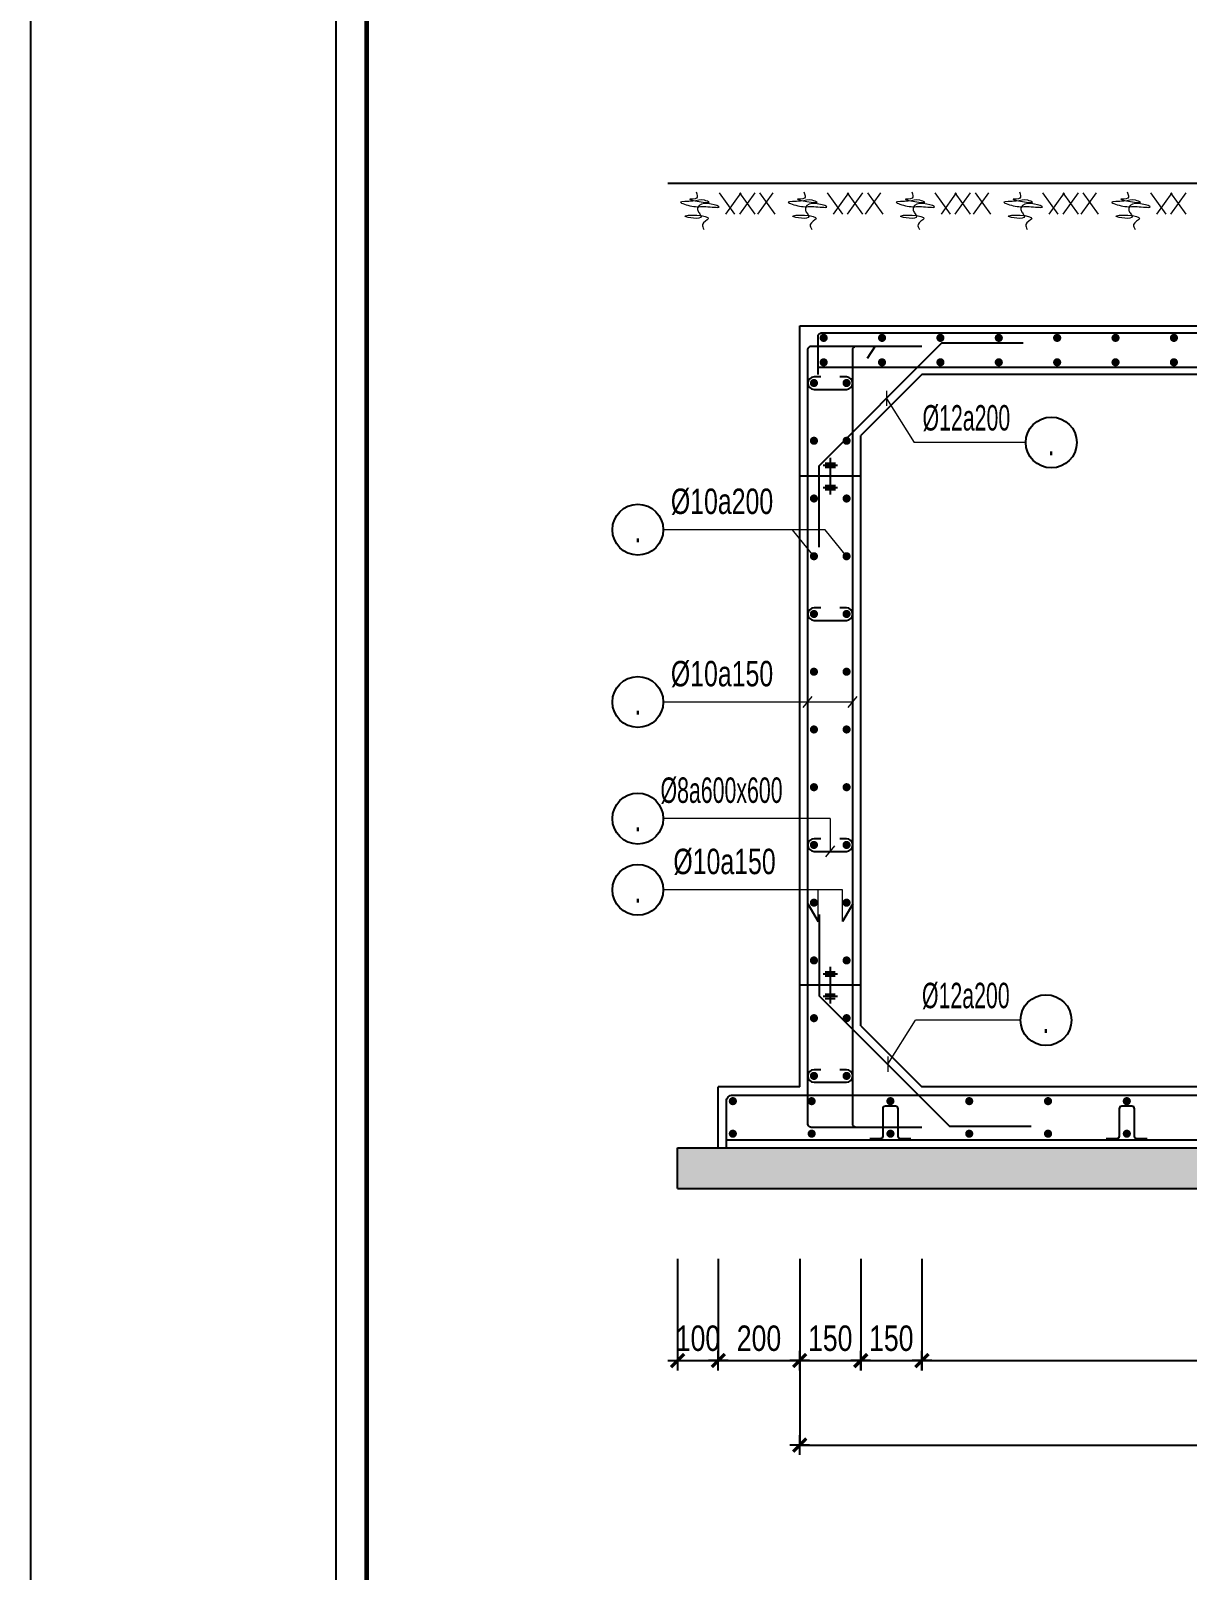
# Model space of a CAD drawing. Extents: x 1229855 to 1302267, y 1135177 to 1201195.
# Drawn here: x 1260217 to 1265901, y 1149750 to 1157314 of the extents above; entities that cross this region are included whole.
import ezdxf
from ezdxf.enums import TextEntityAlignment as Align

# ---------------------------------------------------------------- set-up
doc = ezdxf.new("R2010")
doc.units = 0
doc.header["$LTSCALE"] = 25
doc.header["$MEASUREMENT"] = 0
doc.header["$PDMODE"] = 98
doc.layers.get('0').update_dxf_attribs({"linetype": 'CONTINUOUS'})
doc.layers.get('DEFPOINTS').update_dxf_attribs({"linetype": 'CONTINUOUS'})
for name, color, linetype in [('02.CDC.DIM', 1, 'CONTINUOUS'), ('CDC-KHUNGTEN', 7, 'CONTINUOUS'), ('CDC.02.DIM', 1, 'CONTINUOUS'), ('CDC.03.BORDER', 3, 'CONTINUOUS'), ('CDC.05.STEEL', 4, 'CONTINUOUS'), ('CDC.06.TEXT', 2, 'CONTINUOUS'), ('CDC.10.HATCH', 251, 'CONTINUOUS'), ('CDC.11.NOTE', 8, 'CONTINUOUS'), ('CDC.14.STEELNUM', 3, 'CONTINUOUS')]:
    doc.layers.add(name, color=color, linetype=linetype)
doc.layers.add('KCS_CHI', color=1, linetype='CONTINUOUS', lineweight=15)
doc.styles.add('1', font='arial.ttf', dxfattribs={"width": 0.75})
doc.styles.add('KCS_SMTEXT', font='arial.ttf', dxfattribs={"width": 0.7})
doc.linetypes.add('ZIGZAG', pattern='A,0.0001,-0.2,[131,ltypeshp.shx,S=0.2,R=0,X=-0.2,Y=0],-0.4,[131,ltypeshp.shx,S=0.2,R=180,X=0.2,Y=0],-0.2', length=0.8001)
doc.dimstyles.new('DX2', dxfattribs={"dimscale": 0.5, "dimtxt": 250, "dimasz": 0.8, "dimexe": 0, "dimexo": 0, "dimgap": 90, "dimtad": 1, "dimdec": 0, "dimzin": 13, "dimdsep": 46, "dimtxsty": '1', "dimblk1": 'CHEO', "dimblk2": 'CHEO', "dimsah": 1, "dimcen": 0, "dimclrd": 256, "dimclre": 256, "dimclrt": 2, "dimadec": 0, "dimazin": 0, "dimtfac": 1, "dimtdec": 0, "dimtix": 1, "dimtmove": 2, "dimatfit": 3, "dimldrblk": 'CHEO', "dimfxl": 1, "dimtolj": 1, "dimtzin": 13, "dimarcsym": 0})

# ---------------------------------------------------------------- blocks, each defined once
blk = doc.blocks.new('CHEO')
at = {"layer": '02.CDC.DIM'}
for points in [[(-121, 0), (121, 0)], [(0, 121), (0, -121)]]:
    blk.add_lwpolyline(points, dxfattribs=at)
at = {"layer": '02.CDC.DIM', "color": 2, "const_width": 40}
blk.add_lwpolyline([(80, 80), (-80, -81)], dxfattribs=at)
blk = doc.blocks.new('*D21')
at = {"layer": 'CDC.02.DIM', "lineweight": -2, "ltscale": 3, "transparency": 16777216}
for p, q in [((1263996.4, 1151280.3), (1263996.4, 1150364.9)), ((1273797.3, 1151280.3), (1273797.3, 1150364.9)), ((1263996.8, 1150364.9), (1273796.9, 1150364.9))]:
    blk.add_line(p, q, dxfattribs=at)
at = {"layer": 'DEFPOINTS', "color": 0, "ltscale": 3, "transparency": 16777216}
for p in [(1263996.4, 1151280.3), (1273797.3, 1151280.3), (1273797.3, 1150364.9)]:
    blk.add_point(p, dxfattribs=at)
at = {"layer": 'CDC.02.DIM', "lineweight": -2, "ltscale": 3, "transparency": 16777216, "xscale": 0.4, "yscale": 0.4, "zscale": 0.4, "rotation": 180}
blk.add_blockref('CHEO', (1263996.4, 1150364.9), dxfattribs=at)
at = {"layer": 'CDC.02.DIM', "lineweight": -2, "ltscale": 3, "transparency": 16777216, "xscale": 0.4, "yscale": 0.4, "zscale": 0.4}
blk.add_blockref('CHEO', (1273797.3, 1150364.9), dxfattribs=at)
at = {"layer": 'CDC.02.DIM', "color": 2, "ltscale": 3, "transparency": 16777216, "insert": (1268896.9, 1150473.7), "char_height": 125, "attachment_point": 5, "style": '1'}
blk.add_mtext('\\A1;4900', dxfattribs=at)
blk = doc.blocks.new('*D25')
at = {"layer": 'CDC.02.DIM', "lineweight": -2, "ltscale": 3, "transparency": 16777216}
for p, q in [((1263996.4, 1151280.3), (1263996.4, 1150780.3)), ((1264296.9, 1151280.3), (1264296.9, 1150780.3)), ((1263996.8, 1150780.3), (1264296.5, 1150780.3))]:
    blk.add_line(p, q, dxfattribs=at)
at = {"layer": 'DEFPOINTS', "color": 0, "ltscale": 3, "transparency": 16777216}
for p in [(1263996.4, 1151280.3), (1264296.9, 1151280.3), (1264296.9, 1150780.3)]:
    blk.add_point(p, dxfattribs=at)
at = {"layer": 'CDC.02.DIM', "lineweight": -2, "ltscale": 3, "transparency": 16777216, "xscale": 0.4, "yscale": 0.4, "zscale": 0.4, "rotation": 180}
blk.add_blockref('CHEO', (1263996.4, 1150780.3), dxfattribs=at)
at = {"layer": 'CDC.02.DIM', "lineweight": -2, "ltscale": 3, "transparency": 16777216, "xscale": 0.4, "yscale": 0.4, "zscale": 0.4}
blk.add_blockref('CHEO', (1264296.9, 1150780.3), dxfattribs=at)
at = {"layer": 'CDC.02.DIM', "color": 2, "ltscale": 3, "transparency": 16777216, "insert": (1264146.6, 1150889.1), "char_height": 125, "attachment_point": 5, "style": '1'}
blk.add_mtext('\\A1;150', dxfattribs=at)
blk = doc.blocks.new('*D33')
at = {"layer": 'CDC.02.DIM', "lineweight": -2, "ltscale": 3, "transparency": 16777216}
for p, q in [((1264596.9, 1151280.3), (1264596.9, 1150780.3)), ((1268396.9, 1151280.3), (1268396.9, 1150780.3)), ((1264597.3, 1150780.3), (1268396.5, 1150780.3))]:
    blk.add_line(p, q, dxfattribs=at)
at = {"layer": 'DEFPOINTS', "color": 0, "ltscale": 3, "transparency": 16777216}
for p in [(1264596.9, 1151280.3), (1268396.9, 1151280.3), (1268396.9, 1150780.3)]:
    blk.add_point(p, dxfattribs=at)
at = {"layer": 'CDC.02.DIM', "lineweight": -2, "ltscale": 3, "transparency": 16777216, "xscale": 0.4, "yscale": 0.4, "zscale": 0.4, "rotation": 180}
blk.add_blockref('CHEO', (1264596.9, 1150780.3), dxfattribs=at)
at = {"layer": 'CDC.02.DIM', "lineweight": -2, "ltscale": 3, "transparency": 16777216, "xscale": 0.4, "yscale": 0.4, "zscale": 0.4}
blk.add_blockref('CHEO', (1268396.9, 1150780.3), dxfattribs=at)
at = {"layer": 'CDC.02.DIM', "color": 2, "ltscale": 3, "transparency": 16777216, "insert": (1266496.9, 1150889.1), "char_height": 125, "attachment_point": 5, "style": '1'}
blk.add_mtext('\\A1;1900', dxfattribs=at)
blk = doc.blocks.new('*D39')
at = {"layer": 'CDC.02.DIM', "lineweight": -2, "ltscale": 3, "transparency": 16777216}
for p, q in [((1263596.4, 1151280.3), (1263596.4, 1150780.3)), ((1263996.4, 1151280.3), (1263996.4, 1150780.3)), ((1263596.8, 1150780.3), (1263996, 1150780.3))]:
    blk.add_line(p, q, dxfattribs=at)
at = {"layer": 'DEFPOINTS', "color": 0, "ltscale": 3, "transparency": 16777216}
for p in [(1263596.4, 1151280.3), (1263996.4, 1151280.3), (1263996.4, 1150780.3)]:
    blk.add_point(p, dxfattribs=at)
at = {"layer": 'CDC.02.DIM', "lineweight": -2, "ltscale": 3, "transparency": 16777216, "xscale": 0.4, "yscale": 0.4, "zscale": 0.4, "rotation": 180}
blk.add_blockref('CHEO', (1263596.4, 1150780.3), dxfattribs=at)
at = {"layer": 'CDC.02.DIM', "lineweight": -2, "ltscale": 3, "transparency": 16777216, "xscale": 0.4, "yscale": 0.4, "zscale": 0.4}
blk.add_blockref('CHEO', (1263996.4, 1150780.3), dxfattribs=at)
at = {"layer": 'CDC.02.DIM', "color": 2, "ltscale": 3, "transparency": 16777216, "insert": (1263796.4, 1150889.1), "char_height": 125, "attachment_point": 5, "style": '1'}
blk.add_mtext('\\A1;200', dxfattribs=at)
blk = doc.blocks.new('*D40')
at = {"layer": 'CDC.02.DIM', "lineweight": -2, "ltscale": 3, "transparency": 16777216}
for p, q in [((1263396.4, 1151280.3), (1263396.4, 1150780.3)), ((1263596.4, 1151280.3), (1263596.4, 1150780.3)), ((1263396, 1150780.3), (1263395.6, 1150780.3)), ((1263396.4, 1150780.3), (1263596.4, 1150780.3)), ((1263596.8, 1150780.3), (1263597.2, 1150780.3))]:
    blk.add_line(p, q, dxfattribs=at)
at = {"layer": 'DEFPOINTS', "color": 0, "ltscale": 3, "transparency": 16777216}
for p in [(1263396.4, 1151280.3), (1263596.4, 1151280.3), (1263596.4, 1150780.3)]:
    blk.add_point(p, dxfattribs=at)
at = {"layer": 'CDC.02.DIM', "lineweight": -2, "ltscale": 3, "transparency": 16777216, "xscale": 0.4, "yscale": 0.4, "zscale": 0.4}
blk.add_blockref('CHEO', (1263396.4, 1150780.3), dxfattribs=at)
at = {"layer": 'CDC.02.DIM', "lineweight": -2, "ltscale": 3, "transparency": 16777216, "xscale": 0.4, "yscale": 0.4, "zscale": 0.4, "rotation": 180}
blk.add_blockref('CHEO', (1263596.4, 1150780.3), dxfattribs=at)
at = {"layer": 'CDC.02.DIM', "color": 2, "ltscale": 3, "transparency": 16777216, "insert": (1263496.4, 1150889.1), "char_height": 125, "attachment_point": 5, "style": '1'}
blk.add_mtext('\\A1;100', dxfattribs=at)
blk = doc.blocks.new('KHUNG A1')
at = {"layer": 'CDC-KHUNGTEN', "color": 8}
blk.add_lwpolyline([(10368.18, 709.17), (10447.22, 709.17), (10447.22, 1281.17), (9647.22, 1281.17), (9647.22, 709.17), (10368.18, 709.17)], dxfattribs=at)
at = {"layer": 'CDC-KHUNGTEN', "color": 255, "lineweight": 60}
blk.add_lwpolyline([(10366.22, 712.17), (10366.22, 1278.17), (9650.22, 1278.17), (9650.22, 712.17), (10366.22, 712.17)], close=True, dxfattribs=at)
at = {"layer": 'DEFPOINTS', "color": 1, "ltscale": 0.2}
blk.add_lwpolyline([(9617.22, 698.17), (9617.22, 1292.17), (10458.22, 1292.17), (10458.22, 698.17), (9617.22, 698.17)], close=True, dxfattribs=at)
blk = doc.blocks.new('bang')
at = {"layer": 'CDC.11.NOTE', "ltscale": 3}
for points in [[(0, 90), (0, -90)], [(-35, 55), (35, 55)], [(-25, 65), (25, 65)], [(-25, 45), (25, 45)], [(-35, -55), (35, -55)], [(-25, -45), (25, -45)], [(-25, -65), (25, -65)]]:
    blk.add_lwpolyline(points, dxfattribs=at)
blk = doc.blocks.new('*D430')
at = {"layer": 'CDC.02.DIM', "lineweight": -2, "ltscale": 3, "transparency": 16777216}
for p, q in [((1264296.4, 1151280.3), (1264296.4, 1150780.3)), ((1264596.9, 1151280.3), (1264596.9, 1150780.3)), ((1264296.8, 1150780.3), (1264596.5, 1150780.3))]:
    blk.add_line(p, q, dxfattribs=at)
at = {"layer": 'DEFPOINTS', "color": 0, "ltscale": 3, "transparency": 16777216}
for p in [(1264296.4, 1151280.3), (1264596.9, 1151280.3), (1264596.9, 1150780.3)]:
    blk.add_point(p, dxfattribs=at)
at = {"layer": 'CDC.02.DIM', "lineweight": -2, "ltscale": 3, "transparency": 16777216, "xscale": 0.4, "yscale": 0.4, "zscale": 0.4, "rotation": 180}
blk.add_blockref('CHEO', (1264296.4, 1150780.3), dxfattribs=at)
at = {"layer": 'CDC.02.DIM', "lineweight": -2, "ltscale": 3, "transparency": 16777216, "xscale": 0.4, "yscale": 0.4, "zscale": 0.4}
blk.add_blockref('CHEO', (1264596.9, 1150780.3), dxfattribs=at)
at = {"layer": 'CDC.02.DIM', "color": 2, "ltscale": 3, "transparency": 16777216, "insert": (1264446.6, 1150889.1), "char_height": 125, "attachment_point": 5, "style": '1'}
blk.add_mtext('\\A1;150', dxfattribs=at)

msp = doc.modelspace()

# ---------------------------------------------------------------- hatches: boundary and pattern name
at = {"layer": 'CDC.10.HATCH', "ltscale": 2}
h = msp.add_hatch(dxfattribs=at)
h.set_pattern_fill('AR-CONC', color=256, scale=30, style=0)
h.set_pattern_definition([(50, (1059468.16, 1240448.63), (215.17805, -18.82564), [22.5, -247.5]), (355, (1059468.16, 1240448.63), (-41.6254, 225.65764), [18, -198]), (100.45144, (1059486.09, 1240447.06), (173.55265, 206.832), [19.12206, -210.34263]), (46.1842, (1059468.16, 1240508.63), (320.1724, -49.65578), [33.75, -371.25]), (96.63564, (1059494.84, 1240504.5), (280.3986, 292.2356), [28.6831, -315.51413]), (351.18416, (1059468.16, 1240508.63), (280.3986, 292.2356), [27, -297]), (21, (1059498.16, 1240493.63), (179.07212, -120.78567), [22.5, -247.5]), (326, (1059498.16, 1240493.63), (72.9946, 217.54501), [18, -198]), (71.45144, (1059513.08, 1240483.56), (252.06671, 96.75935), [19.12206, -210.34263]), (37.5, (1059468.16, 1240448.626), (3.647957, 99.868156), [0, -195.6, 0, -201, 0, -198.75]), (7.5, (1059468.16, 1240448.63), (78.92086, 118.323514), [0, -114.6, 0, -191.1, 0, -75.75]), (327.5, (1059401.26, 1240448.626), (160.14673, -6.766462), [0, -75, 0, -234, 0, -310.5]), (317.5, (1059371.26, 1240448.63), (174.95585, 30.031495), [0, -97.5, 0, -155.4, 0, -220.5])])
h.paths.add_polyline_path([(1274397.28, 1151824.73), (1274397.28, 1151624.73), (1263396.44, 1151624.73), (1263396.44, 1151824.73)])

# ---------------------------------------------------------------- linework, layer by layer
at = {"layer": 'CDC.03.BORDER'}
for p, q in [((1263347.76, 1156564.73), (1274322.32, 1156564.73)), ((1263996.44, 1152124.73), (1263996.44, 1155864.73)), ((1263996.44, 1155864.73), (1273797.28, 1155864.73)), ((1264596.86, 1155624.73), (1264296.86, 1155324.73)), ((1268696.86, 1155624.73), (1264596.86, 1155624.73)), ((1264296.86, 1152424.73), (1264296.86, 1155324.73)), ((1264296.86, 1152424.73), (1264596.86, 1152124.73)), ((1263996.44, 1152124.73), (1263596.44, 1152124.73)), ((1263596.44, 1151824.73), (1263596.44, 1152124.73)), ((1268396.86, 1152124.73), (1264596.86, 1152124.73)), ((1263396.44, 1151824.73), (1274397.28, 1151824.73)), ((1263396.44, 1151624.73), (1263396.44, 1151824.73)), ((1263396.44, 1151624.73), (1274397.28, 1151624.73))]:
    msp.add_line(p, q, dxfattribs=at)
at = {"layer": 'CDC.03.BORDER', "linetype": 'ZIGZAG', "ltscale": 2}
for p, q in [((1264296.86, 1155124.73), (1263996.86, 1155124.73)), ((1264296.44, 1152624.73), (1263996.44, 1152624.73))]:
    msp.add_line(p, q, dxfattribs=at)
at = {"layer": 'CDC.05.STEEL'}
for p, q in [((1264367.3, 1155764.73), (1264328.22, 1155702.83)), ((1273707.28, 1155659.73), (1264086.44, 1155659.73)), ((1263636.44, 1151864.73), (1274157.28, 1151864.73))]:
    msp.add_line(p, q, dxfattribs=at)
at = {"layer": 'CDC.05.STEEL', "linetype": 'Continuous'}
for p, q in [((1264036.44, 1153024.73), (1264086.58, 1152936.59)), ((1264256.86, 1153024.73), (1264206.72, 1152936.59))]:
    msp.add_line(p, q, dxfattribs=at)
at = {"layer": 'CDC.05.STEEL'}
for points in [[(1264396.86, 1151924.73), (1264056.44, 1151924.73, -0.4142136), (1264036.44, 1151944.73), (1264036.44, 1155744.73, -0.4142136), (1264056.44, 1155764.73), (1264596.86, 1155764.73)], [(1264086.44, 1155624.73), (1264086.44, 1155809.73, -0.4142136), (1264106.44, 1155829.73), (1273687.28, 1155829.73, -0.4142136), (1273707.28, 1155809.73), (1273707.28, 1155624.73)], [(1264596.86, 1151924.73), (1264276.86, 1151924.73, -0.4142136), (1264256.86, 1151944.73), (1264256.86, 1155744.73, -0.4142136), (1264276.86, 1155764.73)], [(1264100.13, 1155613.17), (1264067.28, 1155613.17, 1), (1264067.28, 1155551.47), (1264226.01, 1155551.47, 1), (1264226.01, 1155613.17), (1264193.16, 1155613.17)], [(1264100.13, 1154478.42), (1264067.28, 1154478.42, 1), (1264067.28, 1154416.73), (1264226.01, 1154416.73, 1), (1264226.01, 1154478.42), (1264193.16, 1154478.42)], [(1264100.13, 1153343.68), (1264067.28, 1153343.68, 1), (1264067.28, 1153281.99), (1264226.01, 1153281.99, 1), (1264226.01, 1153343.68), (1264193.16, 1153343.68)], [(1264100.13, 1152208.94), (1264067.28, 1152208.94, 1), (1264067.28, 1152147.24), (1264226.01, 1152147.24, 1), (1264226.01, 1152208.94), (1264193.16, 1152208.94)], [(1263636.44, 1151824.73), (1263636.44, 1152054.73, -0.4142136), (1263666.44, 1152084.73), (1274127.28, 1152084.73, -0.4142136), (1274157.28, 1152054.73), (1274157.28, 1151824.73)], [(1264543.1, 1151869.54), (1264492.42, 1151869.54, -0.4142136), (1264479.92, 1151882.04), (1264479.92, 1152017.23, 0.4142136), (1264467.42, 1152029.73), (1264417.42, 1152029.73, 0.4142136), (1264404.92, 1152017.23), (1264404.92, 1151882.04, -0.4142136), (1264392.42, 1151869.54), (1264341.75, 1151869.54)], [(1265704.86, 1151869.54), (1265654.18, 1151869.54, -0.4142136), (1265641.68, 1151882.04), (1265641.68, 1152017.23, 0.4142136), (1265629.18, 1152029.73), (1265579.18, 1152029.73, 0.4142136), (1265566.68, 1152017.23), (1265566.68, 1151882.04, -0.4142136), (1265554.18, 1151869.54), (1265503.51, 1151869.54)]]:
    msp.add_lwpolyline(points, format="xyb", dxfattribs=at)
for points in [[(1264092.44, 1154776.88), (1264092.44, 1155176.88), (1264695.29, 1155779.73), (1265095.29, 1155779.73)], [(1264092.86, 1152972.16), (1264092.86, 1152572.16), (1264733.52, 1151931.5), (1265133.52, 1151931.5)]]:
    msp.add_lwpolyline(points, dxfattribs=at)
at = {"layer": 'CDC.05.STEEL', "const_width": 20}
for points in [[(1264104.24, 1155804.73, 1), (1264124.24, 1155804.73, 1)], [(1264391.16, 1155804.73, 1), (1264411.16, 1155804.73, 1)], [(1264678.09, 1155804.73, 1), (1264698.09, 1155804.73, 1)], [(1264965.01, 1155804.73, 1), (1264985.01, 1155804.73, 1)], [(1265251.93, 1155804.73, 1), (1265271.93, 1155804.73, 1)], [(1265538.85, 1155804.73, 1), (1265558.85, 1155804.73, 1)], [(1265825.77, 1155804.73, 1), (1265845.77, 1155804.73, 1)], [(1264104.24, 1155684.73, 1), (1264124.24, 1155684.73, 1)], [(1264391.16, 1155684.73, 1), (1264411.16, 1155684.73, 1)], [(1264678.09, 1155684.73, 1), (1264698.09, 1155684.73, 1)], [(1264965.01, 1155684.73, 1), (1264985.01, 1155684.73, 1)], [(1265251.93, 1155684.73, 1), (1265271.93, 1155684.73, 1)], [(1265538.85, 1155684.73, 1), (1265558.85, 1155684.73, 1)], [(1265825.77, 1155684.73, 1), (1265845.77, 1155684.73, 1)], [(1264076.44, 1155582.94, -1), (1264056.44, 1155582.94, -1)], [(1264236.86, 1155582.94, -1), (1264216.86, 1155582.94, -1)], [(1264076.44, 1155299.25, -1), (1264056.44, 1155299.25, -1)], [(1264236.86, 1155299.25, -1), (1264216.86, 1155299.25, -1)], [(1264076.44, 1155015.57, -1), (1264056.44, 1155015.57, -1)], [(1264236.86, 1155015.57, -1), (1264216.86, 1155015.57, -1)], [(1264076.44, 1154731.88, -1), (1264056.44, 1154731.88, -1)], [(1264236.86, 1154731.88, -1), (1264216.86, 1154731.88, -1)], [(1264076.44, 1154448.2, -1), (1264056.44, 1154448.2, -1)], [(1264236.86, 1154448.2, -1), (1264216.86, 1154448.2, -1)], [(1264076.44, 1154164.51, -1), (1264056.44, 1154164.51, -1)], [(1264236.86, 1154164.51, -1), (1264216.86, 1154164.51, -1)], [(1264076.44, 1153880.82, -1), (1264056.44, 1153880.82, -1)], [(1264236.86, 1153880.82, -1), (1264216.86, 1153880.82, -1)], [(1264076.44, 1153597.14, -1), (1264056.44, 1153597.14, -1)], [(1264236.86, 1153597.14, -1), (1264216.86, 1153597.14, -1)], [(1264076.44, 1153313.45, -1), (1264056.44, 1153313.45, -1)], [(1264236.86, 1153313.45, -1), (1264216.86, 1153313.45, -1)], [(1264076.44, 1153029.77, -1), (1264056.44, 1153029.77, -1)], [(1264236.86, 1153029.77, -1), (1264216.86, 1153029.77, -1)], [(1264076.44, 1152746.08, -1), (1264056.44, 1152746.08, -1)], [(1264236.86, 1152746.08, -1), (1264216.86, 1152746.08, -1)], [(1264076.44, 1152462.39, -1), (1264056.44, 1152462.39, -1)], [(1264236.86, 1152462.39, -1), (1264216.86, 1152462.39, -1)], [(1264076.44, 1152178.71, -1), (1264056.44, 1152178.71, -1)], [(1264236.86, 1152178.71, -1), (1264216.86, 1152178.71, -1)], [(1263677.92, 1152054.73, -1), (1263657.92, 1152054.73, -1)], [(1264045.17, 1152054.73, 1), (1264065.17, 1152054.73, 1)], [(1264432.42, 1152054.73, 1), (1264452.42, 1152054.73, 1)], [(1264819.68, 1152054.73, 1), (1264839.68, 1152054.73, 1)], [(1265206.93, 1152054.73, 1), (1265226.93, 1152054.73, 1)], [(1265594.18, 1152054.73, 1), (1265614.18, 1152054.73, 1)], [(1263677.76, 1151894.73, -1), (1263657.76, 1151894.73, -1)], [(1264045.32, 1151894.73, 1), (1264065.32, 1151894.73, 1)], [(1264432.58, 1151894.73, 1), (1264452.58, 1151894.73, 1)], [(1264819.83, 1151894.73, 1), (1264839.83, 1151894.73, 1)], [(1265207.08, 1151894.73, 1), (1265227.08, 1151894.73, 1)], [(1265594.34, 1151894.73, 1), (1265614.34, 1151894.73, 1)]]:
    msp.add_lwpolyline(points, format="xyb", close=True, dxfattribs=at)
at = {"layer": 'CDC.14.STEELNUM'}
for centre in [(1265232.84, 1155290.89), (1263200.72, 1154862.38), (1263200.72, 1154015.65), (1263200.72, 1153443.02), (1263200.72, 1153092.84), (1265206.8, 1152452.6)]:
    msp.add_circle(centre, 125, dxfattribs=at)
at = {"layer": 'KCS_CHI'}
for p, q in [((1263601.15, 1156517.71), (1263676.49, 1156411.76)), ((1263706.78, 1156517.71), (1263631.44, 1156411.76)), ((1263775.26, 1156517.71), (1263699.93, 1156411.76)), ((1263699.93, 1156517.71), (1263775.26, 1156411.76)), ((1263864.3, 1156517.71), (1263788.96, 1156411.76)), ((1263799.24, 1156517.71), (1263874.57, 1156411.76)), ((1264130.92, 1156517.71), (1264206.26, 1156411.76)), ((1264236.55, 1156517.71), (1264161.21, 1156411.76)), ((1264305.04, 1156517.71), (1264229.7, 1156411.76)), ((1264229.7, 1156517.71), (1264305.04, 1156411.76)), ((1264394.07, 1156517.71), (1264318.73, 1156411.76)), ((1264329.01, 1156517.71), (1264404.35, 1156411.76)), ((1264660.69, 1156517.71), (1264736.03, 1156411.76)), ((1264766.32, 1156517.71), (1264690.98, 1156411.76)), ((1264834.81, 1156517.71), (1264759.47, 1156411.76)), ((1264759.47, 1156517.71), (1264834.81, 1156411.76)), ((1264923.84, 1156517.71), (1264848.5, 1156411.76)), ((1264858.78, 1156517.71), (1264934.12, 1156411.76)), ((1265190.47, 1156517.71), (1265265.81, 1156411.76)), ((1265296.09, 1156517.71), (1265220.75, 1156411.76)), ((1265364.58, 1156517.71), (1265289.24, 1156411.76)), ((1265289.24, 1156517.71), (1265364.58, 1156411.76)), ((1265453.61, 1156517.71), (1265378.27, 1156411.76)), ((1265388.55, 1156517.71), (1265463.89, 1156411.76)), ((1265720.24, 1156517.71), (1265795.58, 1156411.76)), ((1265825.86, 1156517.71), (1265750.52, 1156411.76)), ((1265894.35, 1156517.71), (1265819.01, 1156411.76)), ((1265819.01, 1156517.71), (1265894.35, 1156411.76)), ((1264423.23, 1155545.19), (1264423.23, 1155470.15)), ((1264423.23, 1155507.67), (1264559.71, 1155290.89)), ((1265107.84, 1155290.89), (1264559.71, 1155290.89)), ((1264120.85, 1154862.38), (1263325.72, 1154862.38)), ((1264066.44, 1154731.88), (1263960.42, 1154862.38)), ((1264226.86, 1154731.88), (1264120.85, 1154862.38)), ((1264256.86, 1154015.65), (1263325.72, 1154015.65)), ((1264013.75, 1153989.17), (1264058.27, 1154042.12)), ((1264234.18, 1153989.17), (1264278.7, 1154042.12)), ((1264146.65, 1153443.02), (1263325.72, 1153443.02)), ((1264146.65, 1153443.02), (1264146.65, 1153281.99)), ((1264124.39, 1153255.51), (1264168.91, 1153308.46)), ((1264206.72, 1153092.84), (1263325.72, 1153092.84)), ((1264086.58, 1152936.59), (1264086.58, 1153092.84)), ((1264206.72, 1152936.59), (1264206.72, 1153092.84)), ((1264429.21, 1152235.82), (1264565.69, 1152452.6)), ((1265081.8, 1152452.6), (1264565.69, 1152452.6)), ((1264429.21, 1152273.34), (1264429.21, 1152198.3))]:
    msp.add_line(p, q, dxfattribs=at)
for points in [[(1263487.44, 1156521.48), (1263489.84, 1156490.38), (1263456.28, 1156485.59), (1263552.16, 1156471.24), (1263528.19, 1156480.81), (1263470.66, 1156476.02), (1263410.73, 1156471.24), (1263465.87, 1156452.1), (1263535.38, 1156449.71), (1263600.11, 1156447.32), (1263501.82, 1156454.49), (1263494.63, 1156435.35), (1263501.82, 1156418.61), (1263511.41, 1156401.86), (1263432.31, 1156401.86), (1263547.37, 1156389.9), (1263518.6, 1156361.19), (1263525.79, 1156337.27)], [(1264017.21, 1156521.48), (1264019.61, 1156490.38), (1263986.05, 1156485.59), (1264081.93, 1156471.24), (1264057.96, 1156480.81), (1264000.43, 1156476.02), (1263940.5, 1156471.24), (1263995.64, 1156452.1), (1264065.15, 1156449.71), (1264129.88, 1156447.32), (1264031.59, 1156454.49), (1264024.4, 1156435.35), (1264031.59, 1156418.61), (1264041.18, 1156401.86), (1263962.08, 1156401.86), (1264077.14, 1156389.9), (1264048.37, 1156361.19), (1264055.57, 1156337.27)], [(1264546.98, 1156521.48), (1264549.38, 1156490.38), (1264515.82, 1156485.59), (1264611.71, 1156471.24), (1264587.74, 1156480.81), (1264530.2, 1156476.02), (1264470.28, 1156471.24), (1264525.41, 1156452.1), (1264594.93, 1156449.71), (1264659.65, 1156447.32), (1264561.37, 1156454.49), (1264554.18, 1156435.35), (1264561.37, 1156418.61), (1264570.96, 1156401.86), (1264491.85, 1156401.86), (1264606.91, 1156389.9), (1264578.15, 1156361.19), (1264585.34, 1156337.27)], [(1265076.76, 1156521.48), (1265079.15, 1156490.38), (1265045.59, 1156485.59), (1265141.48, 1156471.24), (1265117.51, 1156480.81), (1265059.98, 1156476.02), (1265000.05, 1156471.24), (1265055.18, 1156452.1), (1265124.7, 1156449.71), (1265189.42, 1156447.32), (1265091.14, 1156454.49), (1265083.95, 1156435.35), (1265091.14, 1156418.61), (1265100.73, 1156401.86), (1265021.62, 1156401.86), (1265136.68, 1156389.9), (1265107.92, 1156361.19), (1265115.11, 1156337.27)], [(1265606.53, 1156521.48), (1265608.92, 1156490.38), (1265575.36, 1156485.59), (1265671.25, 1156471.24), (1265647.28, 1156480.81), (1265589.75, 1156476.02), (1265529.82, 1156471.24), (1265584.95, 1156452.1), (1265654.47, 1156449.71), (1265719.19, 1156447.32), (1265620.91, 1156454.49), (1265613.72, 1156435.35), (1265620.91, 1156418.61), (1265630.5, 1156401.86), (1265551.39, 1156401.86), (1265666.45, 1156389.9), (1265637.69, 1156361.19), (1265644.88, 1156337.27)]]:
    msp.add_spline(points, degree=3, dxfattribs=at)

# ---------------------------------------------------------------- block references
at = {"xscale": 50.00000000000019, "yscale": 50.00000000000019, "zscale": 50.00000000000019}
msp.add_blockref('KHUNG A1', (779355.89, 1100268.17), dxfattribs=at)
at = {"layer": 'KCS_CHI'}
for p in [(1264146.86, 1155124.73), (1264146.44, 1152624.73)]:
    msp.add_blockref('bang', p, dxfattribs=at)

# ---------------------------------------------------------------- texts
at = {"layer": 'CDC.06.TEXT', "style": 'KCS_SMTEXT'}
for s, width, p in [('%%C12a200', 0.6, (1264600.09, 1155349.61)), ('%%C10a200', 0.7, (1263363.23, 1154939.44)), ('%%C10a150', 0.7, (1263363.23, 1154092.71)), ('%%C8a600x600', 0.6, (1263312.3, 1153520.08)), ('%%C10a150', 0.7, (1263375.59, 1153169.9)), ('%%C12a200', 0.6, (1264597.44, 1152511.33))]:
    msp.add_text(s, height=125, dxfattribs=dict(at, width=width)).set_placement(p)
at = {"layer": 'CDC.14.STEELNUM', "style": 'KCS_SMTEXT', "width": 0.7}
for p in [(1265232.84, 1155290.89), (1263200.72, 1154862.38), (1263200.72, 1154015.65), (1263200.72, 1153443.02), (1263200.72, 1153092.84), (1265206.8, 1152452.6)]:
    msp.add_text('.', height=125, dxfattribs=at).set_placement(p, align=Align.MIDDLE)

# ---------------------------------------------------------------- dimensions: what is measured, and where the dimension line sits
at = {"layer": 'CDC.02.DIM', "ltscale": 3}
for base, p1, p2, picture, middle in [((1263596.44, 1150780.29), (1263396.44, 1151280.29), (1263596.44, 1151280.29), '*D40', (1263496.44, 1150889.11)), ((1263996.44, 1150780.29), (1263596.44, 1151280.29), (1263996.44, 1151280.29), '*D39', (1263796.44, 1150889.11)), ((1273797.28, 1150364.88), (1263996.44, 1151280.29), (1273797.28, 1151280.29), '*D21', (1268896.86, 1150473.7)), ((1264296.86, 1150780.29), (1263996.44, 1151280.29), (1264296.86, 1151280.29), '*D25', (1264146.65, 1150889.11)), ((1264596.86, 1150780.29), (1264296.44, 1151280.29), (1264596.86, 1151280.29), '*D430', (1264446.65, 1150889.11)), ((1268396.86, 1150780.29), (1264596.86, 1151280.29), (1268396.86, 1151280.29), '*D33', (1266496.86, 1150889.11))]:
    dim = msp.add_linear_dim(base=base, p1=p1, p2=p2, angle=180, dimstyle='DX2', override={"dimlfac": 0.5}, dxfattribs=at)
    dim.commit()
    dim.dimension.update_dxf_attribs({"geometry": picture, "text_midpoint": middle})

doc.saveas('drawing.dxf')
